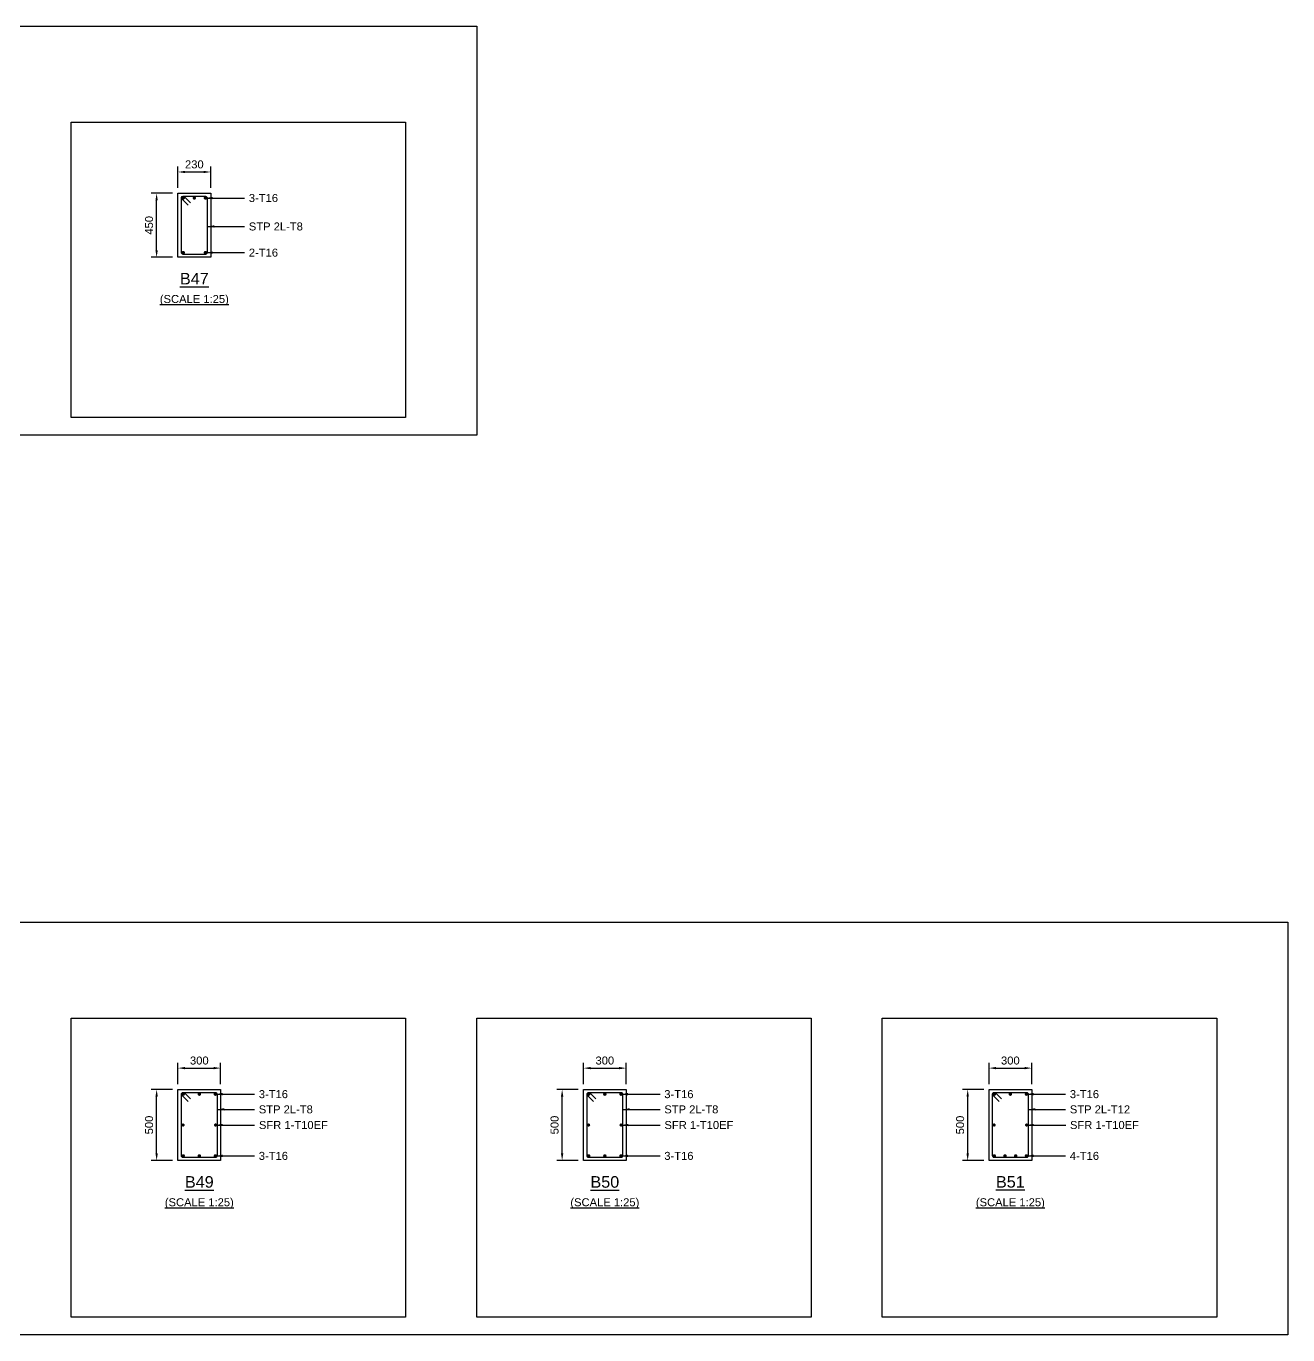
# Model space of a CAD drawing. Header units: inches. Extents: x -2000 to 143800, y -765100 to 3300.
# Drawn here: x 35833 to 71300, y -613700 to -576900 of the extents above; entities that cross this region are included whole.
import ezdxf
from ezdxf.enums import TextEntityAlignment as Align

# ---------------------------------------------------------------- set-up
doc = ezdxf.new("R2010")
doc.units = ezdxf.units.IN
doc.header["$LTSCALE"] = 1000
doc.header["$MEASUREMENT"] = 0
for name, color, linetype in [('Concrete Line', 2, 'Continuous'), ('Dimension', 31, 'Continuous'), ('Labels', 4, 'Continuous'), ('Link', 225, 'Continuous'), ('Reinforcement', 4, 'Continuous'), ('Schedule Border', 60, 'Continuous'), ('Text', 31, 'Continuous')]:
    doc.layers.add(name, color=color, linetype=linetype)
doc.styles.add('SC-SansSerif', font='SansSerif')
doc.dimstyles.new('SCBBSDimStyl', dxfattribs={"dimtxt": 225, "dimasz": 200, "dimexe": 150, "dimexo": 150, "dimgap": 100, "dimtad": 1, "dimtoh": 1, "dimdec": 0, "dimzin": 0, "dimdsep": 46, "dimtxsty": 'SC-SansSerif', "dimcen": 0.09, "dimclrd": 8, "dimclre": 8, "dimclrt": 31, "dimadec": 0, "dimazin": 0, "dimtfac": 1, "dimtdec": 0, "dimtix": 1, "dimtofl": 0, "dimtmove": 0, "dimatfit": 3, "dimfxl": 1, "dimtolj": 1, "dimtzin": 0, "dimarcsym": 0})

# ---------------------------------------------------------------- blocks, each defined once
blk = doc.blocks.new('*D416')
at = {"color": 8, "linetype": 'ByBlock', "lineweight": -2}
for p, q in [((40100, -581450), (40100, -580850)), ((40300, -581000), (40820, -581000)), ((41020, -581450), (41020, -580850))]:
    blk.add_line(p, q, dxfattribs=at)
at = {"color": 8}
for points in [[(40100, -581000), (40300, -580967), (40300, -581033)], [(41020, -581000), (40820, -581033), (40820, -580967)]]:
    blk.add_solid(points, dxfattribs=at)
at = {"layer": 'DEFPOINTS', "color": 31}
for p in [(40100, -581000), (40100, -581600), (41020, -581600)]:
    blk.add_point(p, dxfattribs=at)
at = {"color": 31, "insert": (40560, -580788), "char_height": 225, "attachment_point": 5, "style": 'SC-SansSerif'}
blk.add_mtext('\\A1;230', dxfattribs=at)
blk = doc.blocks.new('*D417')
at = {"color": 8, "linetype": 'ByBlock', "lineweight": -2}
for p, q in [((39950, -581600), (39350, -581600)), ((39500, -583200), (39500, -581800)), ((39950, -583400), (39350, -583400))]:
    blk.add_line(p, q, dxfattribs=at)
at = {"color": 8}
for points in [[(39500, -581600), (39533, -581800), (39467, -581800)], [(39500, -583400), (39467, -583200), (39533, -583200)]]:
    blk.add_solid(points, dxfattribs=at)
at = {"layer": 'DEFPOINTS', "color": 31}
for p in [(40100, -581600), (39500, -583400), (40100, -583400)]:
    blk.add_point(p, dxfattribs=at)
at = {"color": 31, "insert": (39288, -582500), "char_height": 225, "attachment_point": 5, "rotation": 90, "style": 'SC-SansSerif'}
blk.add_mtext('\\A1;450', dxfattribs=at)
blk = doc.blocks.new('*D429')
at = {"color": 8, "linetype": 'ByBlock', "lineweight": -2}
for p, q in [((40100, -606650), (40100, -606050)), ((41300, -606650), (41300, -606050)), ((40300, -606200), (41100, -606200))]:
    blk.add_line(p, q, dxfattribs=at)
at = {"color": 8}
for points in [[(40100, -606200), (40300, -606167), (40300, -606233)], [(41300, -606200), (41100, -606233), (41100, -606167)]]:
    blk.add_solid(points, dxfattribs=at)
at = {"layer": 'DEFPOINTS', "color": 31}
for p in [(40100, -606200), (40100, -606800), (41300, -606800)]:
    blk.add_point(p, dxfattribs=at)
at = {"color": 31, "insert": (40700, -605988), "char_height": 225, "attachment_point": 5, "style": 'SC-SansSerif'}
blk.add_mtext('\\A1;300', dxfattribs=at)
blk = doc.blocks.new('*D430')
at = {"color": 8, "linetype": 'ByBlock', "lineweight": -2}
for p, q in [((39950, -606800), (39350, -606800)), ((39500, -608600), (39500, -607000)), ((39950, -608800), (39350, -608800))]:
    blk.add_line(p, q, dxfattribs=at)
at = {"color": 8}
for points in [[(39500, -606800), (39533, -607000), (39467, -607000)], [(39500, -608800), (39467, -608600), (39533, -608600)]]:
    blk.add_solid(points, dxfattribs=at)
at = {"layer": 'DEFPOINTS', "color": 31}
for p in [(40100, -606800), (39500, -608800), (40100, -608800)]:
    blk.add_point(p, dxfattribs=at)
at = {"color": 31, "insert": (39288, -607800), "char_height": 225, "attachment_point": 5, "rotation": 90, "style": 'SC-SansSerif'}
blk.add_mtext('\\A1;500', dxfattribs=at)
blk = doc.blocks.new('*D431')
at = {"color": 8, "linetype": 'ByBlock', "lineweight": -2}
for p, q in [((51500, -606650), (51500, -606050)), ((52700, -606650), (52700, -606050)), ((51700, -606200), (52500, -606200))]:
    blk.add_line(p, q, dxfattribs=at)
at = {"color": 8}
for points in [[(51500, -606200), (51700, -606167), (51700, -606233)], [(52700, -606200), (52500, -606233), (52500, -606167)]]:
    blk.add_solid(points, dxfattribs=at)
at = {"layer": 'DEFPOINTS', "color": 31}
for p in [(51500, -606200), (51500, -606800), (52700, -606800)]:
    blk.add_point(p, dxfattribs=at)
at = {"color": 31, "insert": (52100, -605988), "char_height": 225, "attachment_point": 5, "style": 'SC-SansSerif'}
blk.add_mtext('\\A1;300', dxfattribs=at)
blk = doc.blocks.new('*D432')
at = {"color": 8, "linetype": 'ByBlock', "lineweight": -2}
for p, q in [((51350, -606800), (50750, -606800)), ((50900, -608600), (50900, -607000)), ((51350, -608800), (50750, -608800))]:
    blk.add_line(p, q, dxfattribs=at)
at = {"color": 8}
for points in [[(50900, -606800), (50933, -607000), (50867, -607000)], [(50900, -608800), (50867, -608600), (50933, -608600)]]:
    blk.add_solid(points, dxfattribs=at)
at = {"layer": 'DEFPOINTS', "color": 31}
for p in [(51500, -606800), (50900, -608800), (51500, -608800)]:
    blk.add_point(p, dxfattribs=at)
at = {"color": 31, "insert": (50688, -607800), "char_height": 225, "attachment_point": 5, "rotation": 90, "style": 'SC-SansSerif'}
blk.add_mtext('\\A1;500', dxfattribs=at)
blk = doc.blocks.new('*D433')
at = {"color": 8, "linetype": 'ByBlock', "lineweight": -2}
for p, q in [((62900, -606650), (62900, -606050)), ((64100, -606650), (64100, -606050)), ((63100, -606200), (63900, -606200))]:
    blk.add_line(p, q, dxfattribs=at)
at = {"color": 8}
for points in [[(62900, -606200), (63100, -606167), (63100, -606233)], [(64100, -606200), (63900, -606233), (63900, -606167)]]:
    blk.add_solid(points, dxfattribs=at)
at = {"layer": 'DEFPOINTS', "color": 31}
for p in [(62900, -606200), (62900, -606800), (64100, -606800)]:
    blk.add_point(p, dxfattribs=at)
at = {"color": 31, "insert": (63500, -605988), "char_height": 225, "attachment_point": 5, "style": 'SC-SansSerif'}
blk.add_mtext('\\A1;300', dxfattribs=at)
blk = doc.blocks.new('*D434')
at = {"color": 8, "linetype": 'ByBlock', "lineweight": -2}
for p, q in [((62750, -606800), (62150, -606800)), ((62300, -608600), (62300, -607000)), ((62750, -608800), (62150, -608800))]:
    blk.add_line(p, q, dxfattribs=at)
at = {"color": 8}
for points in [[(62300, -606800), (62333, -607000), (62267, -607000)], [(62300, -608800), (62267, -608600), (62333, -608600)]]:
    blk.add_solid(points, dxfattribs=at)
at = {"layer": 'DEFPOINTS', "color": 31}
for p in [(62900, -606800), (62300, -608800), (62900, -608800)]:
    blk.add_point(p, dxfattribs=at)
at = {"color": 31, "insert": (62088, -607800), "char_height": 225, "attachment_point": 5, "rotation": 90, "style": 'SC-SansSerif'}
blk.add_mtext('\\A1;500', dxfattribs=at)

msp = doc.modelspace()

# ---------------------------------------------------------------- linework, layer by layer
at = {"layer": 'Concrete Line'}
for points in [[(40100, -581600), (41020, -581600), (41020, -583400), (40100, -583400)], [(40100, -606800), (41300, -606800), (41300, -608800), (40100, -608800)], [(51500, -606800), (52700, -606800), (52700, -608800), (51500, -608800)], [(62900, -606800), (64100, -606800), (64100, -608800), (62900, -608800)]]:
    msp.add_lwpolyline(points, close=True, dxfattribs=at)
at = {"layer": 'Link'}
for points in [[(40383.8, -581935.6), (40214.1, -581765.9, -0.6681786), (40248, -581684), (40872, -581684, -0.4142136), (40920, -581732), (40920, -583268, -0.4142136), (40872, -583316), (40248, -583316, -0.4142136), (40200, -583268), (40200, -581732, -0.6681786), (40281.9, -581698.1), (40451.6, -581867.8)], [(40383.8, -607135.6), (40214.1, -606965.9, -0.6681786), (40248, -606884), (41152, -606884, -0.4142136), (41200, -606932), (41200, -608668, -0.4142136), (41152, -608716), (40248, -608716, -0.4142136), (40200, -608668), (40200, -606932, -0.6681786), (40281.9, -606898.1), (40451.6, -607067.8)], [(51783.8, -607135.6), (51614.1, -606965.9, -0.6681786), (51648, -606884), (52552, -606884, -0.4142136), (52600, -606932), (52600, -608668, -0.4142136), (52552, -608716), (51648, -608716, -0.4142136), (51600, -608668), (51600, -606932, -0.6681786), (51681.9, -606898.1), (51851.6, -607067.8)], [(63183.8, -607135.6), (63014.1, -606965.9, -0.6681786), (63048, -606884), (63952, -606884, -0.4142136), (64000, -606932), (64000, -608668, -0.4142136), (63952, -608716), (63048, -608716, -0.4142136), (63000, -608668), (63000, -606932, -0.6681786), (63081.9, -606898.1), (63251.6, -607067.8)]]:
    msp.add_lwpolyline(points, format="xyb", dxfattribs=at)
at = {"layer": 'Reinforcement'}
for points, const_width in [([(40224, -581732, 1), (40272, -581732, 1)], 48), ([(40536, -581732, 1), (40584, -581732, 1)], 48), ([(40848, -581732, 1), (40896, -581732, 1)], 48), ([(40224, -583268, 1), (40272, -583268, 1)], 48), ([(40848, -583268, 1), (40896, -583268, 1)], 48), ([(40224, -606932, 1), (40272, -606932, 1)], 48), ([(40676, -606932, 1), (40724, -606932, 1)], 48), ([(41128, -606932, 1), (41176, -606932, 1)], 48), ([(51624, -606932, 1), (51672, -606932, 1)], 48), ([(52076, -606932, 1), (52124, -606932, 1)], 48), ([(52528, -606932, 1), (52576, -606932, 1)], 48), ([(63024, -606932, 1), (63072, -606932, 1)], 48), ([(63476, -606932, 1), (63524, -606932, 1)], 48), ([(63928, -606932, 1), (63976, -606932, 1)], 48), ([(40222, -607800, 1), (40266, -607800, 1)], 44), ([(41134, -607800, 1), (41178, -607800, 1)], 44), ([(51622, -607800, 1), (51666, -607800, 1)], 44), ([(52534, -607800, 1), (52578, -607800, 1)], 44), ([(63022, -607800, 1), (63066, -607800, 1)], 44), ([(63934, -607800, 1), (63978, -607800, 1)], 44), ([(40224, -608668, 1), (40272, -608668, 1)], 48), ([(40676, -608668, 1), (40724, -608668, 1)], 48), ([(41128, -608668, 1), (41176, -608668, 1)], 48), ([(51624, -608668, 1), (51672, -608668, 1)], 48), ([(52076, -608668, 1), (52124, -608668, 1)], 48), ([(52528, -608668, 1), (52576, -608668, 1)], 48), ([(63024, -608668, 1), (63072, -608668, 1)], 48), ([(63325.3, -608668, 1), (63373.3, -608668, 1)], 48), ([(63626.7, -608668, 1), (63674.7, -608668, 1)], 48), ([(63928, -608668, 1), (63976, -608668, 1)], 48)]:
    msp.add_lwpolyline(points, format="xyb", close=True, dxfattribs=dict(at, const_width=const_width))
at = {"layer": 'Schedule Border'}
for points in [[(-2000, -576900), (48500, -576900), (48500, -588400), (-2000, -588400)], [(37100, -579600), (46500, -579600), (46500, -587900), (37100, -587900)], [(-2000, -602100), (71300, -602100), (71300, -613700), (-2000, -613700)], [(37100, -604800), (46500, -604800), (46500, -613200), (37100, -613200)], [(48500, -604800), (57900, -604800), (57900, -613200), (48500, -613200)], [(59900, -604800), (69300, -604800), (69300, -613200), (59900, -613200)]]:
    msp.add_lwpolyline(points, close=True, dxfattribs=at)

# ---------------------------------------------------------------- texts
at = {"layer": 'Labels', "style": 'SC-SansSerif'}
for s, p in [('%%uB47', (40560, -584000)), ('%%uB49', (40700, -609400)), ('%%uB50', (52100, -609400)), ('%%uB51', (63500, -609400))]:
    msp.add_text(s, height=325, dxfattribs=at).set_placement(p, align=Align.MIDDLE)
at = {"layer": 'Text', "style": 'SC-SansSerif'}
for s, p in [('3-T16', (42092, -581732)), ('STP 2L-T8', (42092, -582532)), ('2-T16', (42092, -583268)), ('3-T16', (42372, -606932)), ('3-T16', (53772, -606932)), ('3-T16', (65172, -606932)), ('STP 2L-T8', (42372, -607360)), ('STP 2L-T8', (53772, -607360)), ('STP 2L-T12', (65172, -607360)), ('SFR 1-T10EF', (42376, -607800)), ('SFR 1-T10EF', (53776, -607800)), ('SFR 1-T10EF', (65176, -607800)), ('3-T16', (42372, -608668)), ('3-T16', (53772, -608668)), ('4-T16', (65172, -608668))]:
    msp.add_text(s, height=225, dxfattribs=at).set_placement(p, align=Align.MIDDLE_LEFT)
for p in [(40560, -584600), (40700, -610000), (52100, -610000), (63500, -610000)]:
    msp.add_text('%%u(SCALE 1:25)', height=225, dxfattribs=at).set_placement(p, align=Align.MIDDLE)

# ---------------------------------------------------------------- dimensions: what is measured, and where the dimension line sits
at = {"layer": 'Dimension'}
for base, p1, p2, angle, text, picture, middle in [((41020, -581000), (40100, -581600), (41020, -581600), 0, '230', '*D416', (40560, -581000)), ((39500, -581600), (40100, -583400), (40100, -581600), 90, '450', '*D417', (39500, -582500)), ((41300, -606200), (40100, -606800), (41300, -606800), 0, '300', '*D429', (40700, -606200)), ((52700, -606200), (51500, -606800), (52700, -606800), 0, '300', '*D431', (52100, -606200)), ((64100, -606200), (62900, -606800), (64100, -606800), 0, '300', '*D433', (63500, -606200)), ((39500, -606800), (40100, -608800), (40100, -606800), 90, '500', '*D430', (39500, -607800)), ((50900, -606800), (51500, -608800), (51500, -606800), 90, '500', '*D432', (50900, -607800)), ((62300, -606800), (62900, -608800), (62900, -606800), 90, '500', '*D434', (62300, -607800))]:
    dim = msp.add_linear_dim(base=base, p1=p1, p2=p2, angle=angle, text=text, dimstyle='SCBBSDimStyl', override={"dimjust": 0}, dxfattribs=at)
    dim.commit()
    dim.dimension.update_dxf_attribs({"geometry": picture, "text_midpoint": middle, "dimtype": 129})

# ---------------------------------------------------------------- leaders
at = {"layer": 'Dimension', "color": 8}
for points in [[(40872, -581732), (41372, -581732), (41972, -581732)], [(40920, -582532), (41972, -582532)], [(40872, -583268), (41372, -583268), (41972, -583268)], [(41152, -606932), (41652, -606932), (42252, -606932)], [(52552, -606932), (53052, -606932), (53652, -606932)], [(63952, -606932), (64452, -606932), (65052, -606932)], [(41200, -607360), (42252, -607360)], [(52600, -607360), (53652, -607360)], [(64000, -607360), (65052, -607360)], [(41156, -607800), (42256, -607800)], [(52556, -607800), (53656, -607800)], [(63956, -607800), (65056, -607800)], [(41152, -608668), (41652, -608668), (42252, -608668)], [(52552, -608668), (53052, -608668), (53652, -608668)], [(63952, -608668), (64452, -608668), (65052, -608668)]]:
    msp.add_leader(points, dimstyle='SCBBSDimStyl', dxfattribs=at)

doc.saveas('drawing.dxf')
